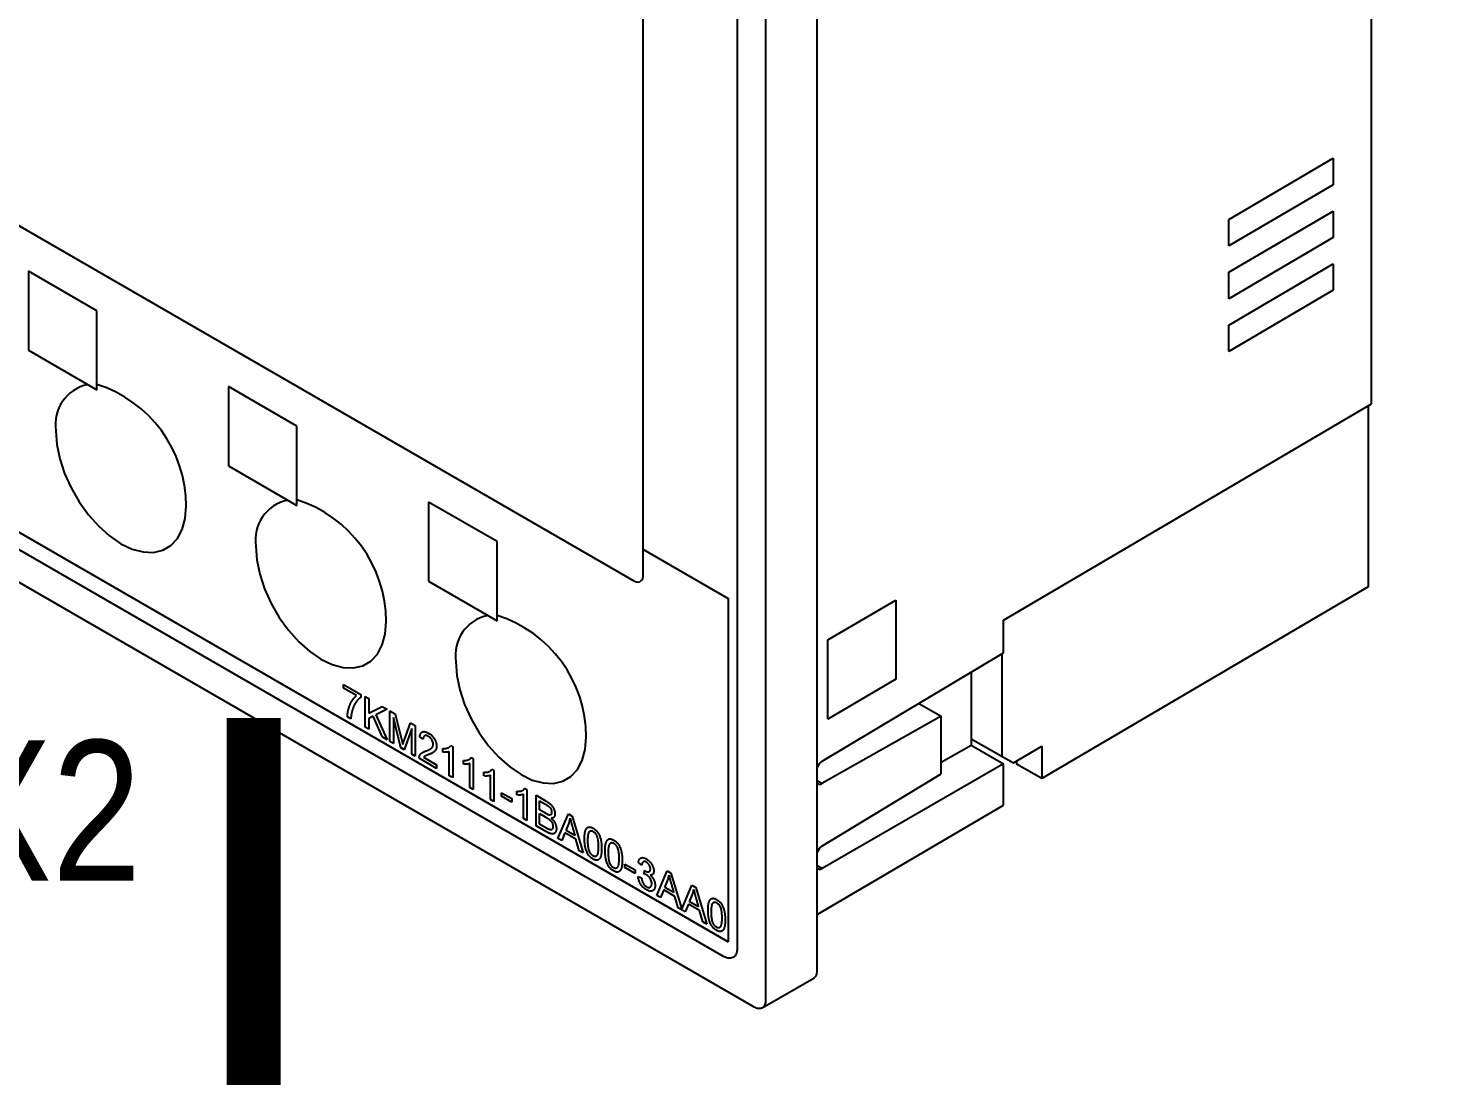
# Model space of a CAD drawing. Header units: inches. Extents: x 67578 to 72421, y -34894 to -31675.
# Drawn here: x 70395.6 to 70511.8, y -33953.1 to -33867.2 of the extents above; entities that cross this region are included whole.
import ezdxf

# ---------------------------------------------------------------- set-up
doc = ezdxf.new("R2010")
doc.units = ezdxf.units.IN
doc.header["$MEASUREMENT"] = 0
doc.linetypes.add('ACAD_ISO03W100', pattern=[30, 12, -18])
doc.layers.add('SI-General', color=7, linetype='Continuous', lineweight=5)
doc.layers.add('SI-TOPOLOGY-Ethernet', color=7, linetype='Continuous', lineweight=13, true_color=0x3cf000)
doc.styles.add('OPIS', font='ARIALN.TTF')

# ---------------------------------------------------------------- blocks, each defined once
blk = doc.blocks.new('PAC3200')
for p, q in [((41.32, -18.914), (41.32, 57.757)), ((38.131, 55.916), (38.131, -20.755)), ((75.621, 16.075), (75.621, 55.955)), ((36.373, 54.801), (36.373, -17.61)), ((30.546, 50.163), (30.546, 5.465)), ((-21.398, 34.799), (29.98, 5.139)), ((66.789, 27.487), (73.238, 31.275)), ((73.238, 31.275), (73.238, 29.642)), ((73.238, 29.642), (66.789, 25.853)), ((66.789, 24.22), (73.238, 28.009)), ((66.789, 25.853), (66.789, 27.487)), ((73.238, 28.009), (73.238, 26.376)), ((73.238, 26.376), (66.789, 22.587)), ((66.789, 20.954), (73.238, 24.742)), ((73.238, 24.742), (73.238, 23.109)), ((-3.233, 21.846), (-7.475, 24.295)), ((-7.475, 24.295), (-7.475, 19.396)), ((66.789, 22.587), (66.789, 24.22)), ((73.238, 23.109), (66.789, 19.321)), ((-3.233, 16.947), (-3.233, 21.846)), ((66.789, 19.321), (66.789, 20.954)), ((-7.475, 19.396), (-3.233, 16.947)), ((35.816, -17.205), (-27.121, 19.128)), ((-27.12, 19.129), (35.816, -17.204)), ((35.524, -18.1), (-27.183, 18.1)), ((37.369, -21.195), (-29.027, 17.134)), ((9.142, 14.702), (4.899, 17.152)), ((4.899, 17.152), (4.899, 12.252)), ((52.841, 2.692), (75.621, 16.075)), ((75.405, 15.948), (75.405, 4.763)), ((9.142, 9.803), (9.142, 14.702)), ((4.899, 12.252), (9.142, 9.803)), ((21.516, 7.559), (17.273, 10.008)), ((17.273, 10.008), (17.273, 5.109)), ((21.516, 2.66), (21.516, 7.559)), ((30.546, 7.094), (35.816, 4.051)), ((17.273, 5.109), (21.516, 2.66)), ((75.405, 4.763), (55.219, -7.095)), ((35.816, 4.051), (35.816, -17.205)), ((41.976, 1.478), (46.182, 3.949)), ((46.182, 3.949), (46.182, -0.95)), ((52.841, 0.679), (52.841, 2.692)), ((41.976, -3.421), (41.976, 1.478)), ((41.623, -6.025), (52.841, 0.679)), ((52.766, -5.719), (52.766, 0.635)), ((50.84, -0.516), (50.84, -5.033)), ((12.027, -1.281), (13.088, -1.893)), ((12.027, -1.501), (12.027, -1.281)), ((12.83, -1.965), (12.027, -1.501)), ((46.182, -0.95), (41.976, -3.421)), ((13.088, -1.893), (13.088, -2.069)), ((13.364, -2.028), (13.577, -2.151)), ((13.364, -3.915), (13.364, -2.028)), ((13.577, -2.151), (13.577, -3.054)), ((47.616, -2.443), (48.986, -3.234)), ((12.473, -3.401), (12.26, -3.278)), ((13.577, -3.054), (14.413, -2.634)), ((13.854, -3.237), (13.577, -3.376)), ((13.577, -3.376), (13.583, -3.373)), ((13.577, -3.376), (13.577, -4.038)), ((14.442, -4.537), (13.854, -3.237)), ((14.712, -2.806), (14.011, -3.158)), ((14.011, -3.158), (14.728, -4.703)), ((14.413, -2.634), (14.712, -2.806)), ((14.893, -2.91), (15.223, -3.101)), ((14.893, -4.798), (14.893, -2.91)), ((15.105, -3.316), (15.105, -4.92)), ((15.112, -3.32), (15.105, -3.316)), ((15.567, -5.187), (15.112, -3.32)), ((15.223, -3.101), (15.61, -4.66)), ((48.986, -3.234), (41.62, -7.411)), ((48.986, -6.804), (48.986, -3.234)), ((13.577, -4.038), (13.364, -3.915)), ((15.776, -4.733), (16.169, -3.647)), ((16.247, -4.001), (15.782, -5.311)), ((16.169, -3.647), (16.463, -3.817)), ((16.251, -4.004), (16.247, -4.001)), ((16.251, -5.582), (16.251, -4.004)), ((16.463, -3.817), (16.463, -5.705)), ((14.442, -4.537), (14.448, -4.534)), ((14.728, -4.703), (14.442, -4.537)), ((14.723, -4.693), (14.448, -4.534)), ((15.105, -4.92), (14.893, -4.798)), ((15.567, -5.187), (15.574, -5.184)), ((15.782, -5.311), (15.567, -5.187)), ((15.784, -5.305), (15.574, -5.184)), ((15.684, -4.982), (15.689, -4.985)), ((16.952, -4.663), (16.739, -4.514)), ((18.162, -5.459), (18.162, -5.239)), ((18.65, -5.055), (18.777, -5.128)), ((18.777, -5.128), (18.777, -7.04)), ((48.986, -6.084), (50.84, -5.033)), ((50.84, -4.634), (53.467, -6.124)), ((50.84, -5.033), (52.841, -6.188)), ((53.467, -6.124), (55.219, -5.095)), ((55.219, -5.095), (55.219, -7.095)), ((16.463, -5.705), (16.251, -5.582)), ((17.779, -6.464), (16.697, -5.839)), ((16.973, -5.778), (17.779, -6.244)), ((18.565, -6.918), (18.565, -5.422)), ((19.435, -6.195), (19.435, -5.974)), ((19.923, -5.79), (20.051, -5.864)), ((20.051, -5.864), (20.051, -7.775)), ((53.65, -6.016), (53.65, -6.205)), ((17.779, -6.244), (17.779, -6.464)), ((18.777, -7.04), (18.565, -6.918)), ((19.838, -7.653), (19.838, -6.158)), ((20.709, -6.93), (20.709, -6.709)), ((21.112, -8.388), (21.112, -6.893)), ((21.197, -6.525), (21.324, -6.599)), ((21.324, -6.599), (21.324, -8.511)), ((41.62, -11.281), (48.986, -6.804)), ((52.841, -6.188), (41.623, -12.664)), ((52.841, -8.739), (52.841, -6.188)), ((55.219, -7.095), (53.65, -6.205)), ((20.051, -7.775), (19.838, -7.653)), ((22.747, -8.106), (22.747, -7.886)), ((23.235, -7.702), (23.362, -7.775)), ((23.362, -7.775), (23.362, -9.687)), ((41.62, -7.411), (41.32, -7.238)), ((21.324, -8.511), (21.112, -8.388)), ((21.791, -7.971), (22.428, -8.339)), ((21.791, -8.192), (21.791, -7.971)), ((22.428, -8.56), (21.791, -8.192)), ((22.428, -8.339), (22.428, -8.56)), ((23.15, -9.565), (23.15, -8.069)), ((23.935, -8.131), (24.555, -8.488)), ((23.935, -10.018), (23.935, -8.131)), ((24.148, -9.037), (24.148, -8.474)), ((24.148, -8.474), (24.482, -8.667)), ((41.32, -15.507), (52.841, -8.739)), ((23.362, -9.687), (23.15, -9.565)), ((24.51, -9.247), (24.148, -9.037)), ((24.148, -9.92), (24.148, -9.258)), ((24.148, -9.258), (24.542, -9.486)), ((25.288, -10.799), (25.932, -9.283)), ((25.932, -9.283), (26.166, -9.418)), ((26.043, -9.544), (26.047, -9.547)), ((26.166, -9.418), (26.849, -11.7)), ((24.569, -10.384), (23.935, -10.018)), ((24.571, -10.165), (24.148, -9.92)), ((25.719, -10.459), (25.518, -10.932)), ((26.4, -10.852), (25.719, -10.459)), ((25.785, -10.302), (25.974, -9.858)), ((26.332, -10.617), (25.785, -10.302)), ((25.518, -10.932), (25.288, -10.799)), ((26.603, -11.558), (26.4, -10.852)), ((26.849, -11.7), (26.603, -11.558)), ((27.636, -11.902), (27.643, -11.898)), ((29.433, -12.383), (30.07, -12.75)), ((29.433, -12.603), (29.433, -12.383)), ((30.07, -12.971), (29.433, -12.603)), ((30.07, -12.75), (30.07, -12.971)), ((30.473, -12.444), (30.261, -12.279)), ((30.622, -12.996), (30.645, -12.788)), ((30.991, -13.066), (30.991, -13.071)), ((31.402, -14.328), (32.045, -12.812)), ((32.045, -12.812), (32.279, -12.948)), ((32.156, -13.074), (32.161, -13.076)), ((32.279, -12.948), (32.946, -15.174)), ((41.623, -12.664), (41.32, -12.489)), ((30.24, -13.15), (30.452, -13.241)), ((31.832, -13.988), (31.632, -14.461)), ((32.513, -14.382), (31.832, -13.988)), ((31.899, -13.831), (32.087, -13.388)), ((32.445, -14.146), (31.899, -13.831)), ((32.946, -15.174), (33.574, -13.695)), ((33.574, -13.695), (33.808, -13.83)), ((33.684, -13.956), (33.689, -13.959)), ((33.808, -13.83), (34.49, -16.111)), ((31.632, -14.461), (31.402, -14.328)), ((32.716, -15.087), (32.513, -14.382)), ((33.36, -14.871), (33.16, -15.343)), ((34.042, -15.264), (33.36, -14.871)), ((33.427, -14.713), (33.615, -14.27)), ((33.974, -15.029), (33.427, -14.713)), ((33.16, -15.343), (32.716, -15.087)), ((34.244, -15.969), (34.042, -15.264)), ((34.49, -16.111), (34.244, -15.969)), ((35.278, -16.314), (35.284, -16.31)), ((37.924, -21.277), (41.113, -19.436))]:
    blk.add_line(p, q)
at = {"flags": 128}
for points in [[(-5.778, 14.415), (-5.717, 13.572), (-5.535, 12.683), (-5.238, 11.776), (-4.835, 10.879), (-4.338, 10.019), (-3.763, 9.221), (-3.126, 8.511), (-2.448, 7.909), (-1.748, 7.434), (-1.048, 7.101), (-0.369, 6.919), (0.268, 6.894), (0.843, 7.027), (1.34, 7.314), (1.743, 7.746), (2.04, 8.31), (2.222, 8.989), (2.283, 9.762)], [(6.596, 7.272), (6.657, 6.428), (6.839, 5.539), (7.136, 4.633), (7.539, 3.736), (8.036, 2.875), (8.611, 2.077), (9.248, 1.367), (9.927, 0.765), (10.627, 0.291), (11.327, -0.043), (12.005, -0.225), (12.642, -0.249), (13.217, -0.116), (13.714, 0.171), (14.117, 0.603), (14.414, 1.167), (14.596, 1.845), (14.657, 2.618)], [(18.971, 0.128), (19.032, -0.716), (19.214, -1.604), (19.511, -2.511), (19.914, -3.408), (20.41, -4.269), (20.986, -5.066), (21.623, -5.777), (22.301, -6.378), (23.001, -6.853), (23.701, -7.186), (24.38, -7.368), (25.016, -7.393), (25.592, -7.26), (26.089, -6.973), (26.492, -6.541), (26.789, -5.977), (26.97, -5.298), (27.032, -4.526)]]:
    blk.add_lwpolyline(points, dxfattribs=at)
for centre, radius, start, end in [((-3.271, 14.799), 2.536, 102.1912, 188.70777), ((-5.607, 9.76), 7.89, 0.00874, 72.4852), ((9.103, 7.656), 2.536, 102.19122, 188.70776), ((6.767, 2.617), 7.89, 0.00874, 72.4852), ((21.478, 0.512), 2.536, 102.1912, 188.70776), ((19.138, -4.528), 7.894, 0.02119, 72.46318)]:
    blk.add_arc(centre, radius, start, end)
for centre, start_param, end_param in [((41.626, -6.431), 0.789756, 1.842949), ((41.626, -7), 2.860702, 3.905168), ((41.626, -11.685), 0.798482, 1.842949), ((41.626, -12.254), 2.860702, 3.913895)]:
    blk.add_ellipse(centre, major_axis=(0.247, 0.435), ratio=0.572321, start_param=start_param, end_param=end_param)
for points, knots in [([(30.546, 5.465), (30.54, 5.395), (30.527, 5.256), (30.452, 5.146), (30.394, 5.108), (30.38, 5.099)], [0, 0, 0, 0, 0.429372, 0.858732, 1, 1, 1, 1]), ([(29.98, 5.139), (30.044, 5.109), (30.171, 5.05), (30.303, 5.061), (30.365, 5.091), (30.38, 5.099)], [0, 0, 0, 0, 0.429373, 0.85873, 1, 1, 1, 1]), ([(12.26, -3.278), (12.261, -3.273), (12.262, -3.25), (12.263, -3.206), (12.267, -3.15), (12.272, -3.095), (12.278, -3.049), (12.285, -3.005), (12.292, -2.961), (12.303, -2.909), (12.314, -2.859), (12.326, -2.809), (12.34, -2.76), (12.354, -2.712), (12.37, -2.665), (12.386, -2.619), (12.404, -2.573), (12.422, -2.528), (12.44, -2.485), (12.46, -2.442), (12.48, -2.4), (12.502, -2.359), (12.524, -2.319), (12.547, -2.28), (12.572, -2.242), (12.597, -2.206), (12.623, -2.17), (12.65, -2.136), (12.678, -2.104), (12.708, -2.072), (12.733, -2.047), (12.758, -2.023), (12.789, -1.997), (12.815, -1.977), (12.83, -1.965)], [0, 0, 0, 0, 0.008162, 0.040815, 0.073472, 0.106128, 0.138784, 0.15511, 0.187764, 0.22042, 0.253073, 0.285727, 0.31838, 0.351035, 0.383689, 0.416342, 0.448994, 0.481648, 0.5143, 0.546954, 0.579608, 0.612262, 0.644915, 0.677569, 0.710223, 0.742877, 0.77553, 0.808185, 0.84084, 0.873494, 0.906148, 0.922474, 0.955131, 1, 1, 1, 1]), ([(13.088, -2.069), (13.086, -2.071), (13.071, -2.082), (13.046, -2.1), (13.013, -2.126), (12.982, -2.154), (12.951, -2.184), (12.922, -2.214), (12.893, -2.246), (12.87, -2.274), (12.847, -2.302), (12.825, -2.331), (12.8, -2.368), (12.775, -2.405), (12.751, -2.443), (12.728, -2.482), (12.706, -2.522), (12.684, -2.563), (12.663, -2.605), (12.644, -2.647), (12.625, -2.691), (12.607, -2.736), (12.59, -2.781), (12.574, -2.828), (12.56, -2.876), (12.546, -2.925), (12.533, -2.974), (12.522, -3.025), (12.511, -3.077), (12.502, -3.129), (12.494, -3.182), (12.487, -3.237), (12.479, -3.309), (12.475, -3.364), (12.473, -3.401)], [0, 0, 0, 0, 0.007889, 0.03944, 0.070995, 0.10255, 0.134103, 0.165656, 0.197211, 0.228763, 0.24454, 0.276094, 0.307647, 0.3392, 0.370752, 0.402305, 0.433858, 0.465411, 0.496964, 0.528517, 0.56007, 0.591622, 0.623177, 0.65473, 0.686283, 0.717836, 0.74939, 0.780944, 0.812498, 0.84405, 0.875605, 0.907159, 0.938713, 1, 1, 1, 1]), ([(16.739, -4.514), (16.74, -4.509), (16.742, -4.486), (16.747, -4.445), (16.758, -4.394), (16.773, -4.346), (16.793, -4.304), (16.818, -4.267), (16.849, -4.238), (16.885, -4.215), (16.924, -4.201), (16.967, -4.193), (17.012, -4.192), (17.059, -4.197), (17.109, -4.21), (17.16, -4.228), (17.214, -4.252), (17.251, -4.272), (17.269, -4.282)], [0, 0, 0, 0, 0.016181, 0.080935, 0.145731, 0.210534, 0.275346, 0.340198, 0.405041, 0.469898, 0.534726, 0.599551, 0.664363, 0.729169, 0.793983, 0.858766, 0.929169, 1, 1, 1, 1]), ([(17.269, -4.282), (17.274, -4.285), (17.295, -4.298), (17.35, -4.332), (17.418, -4.383), (17.475, -4.435), (17.515, -4.476), (17.553, -4.519), (17.596, -4.575), (17.636, -4.636), (17.671, -4.699), (17.698, -4.752), (17.721, -4.807), (17.741, -4.862), (17.757, -4.917), (17.768, -4.971), (17.778, -5.03), (17.779, -5.075), (17.779, -5.1)], [0, 0, 0, 0, 0.016614, 0.083087, 0.216412, 0.282952, 0.316192, 0.38275, 0.449305, 0.51591, 0.58246, 0.64899, 0.682239, 0.748776, 0.815403, 0.848642, 0.915211, 1, 1, 1, 1]), ([(15.61, -4.66), (15.611, -4.665), (15.618, -4.692), (15.63, -4.741), (15.646, -4.806), (15.664, -4.887), (15.677, -4.945), (15.684, -4.982)], [0, 0, 0, 0, 0.050289, 0.25145, 0.45261, 0.653778, 1, 1, 1, 1]), ([(15.689, -4.985), (15.69, -4.981), (15.696, -4.961), (15.708, -4.926), (15.722, -4.887), (15.735, -4.849), (15.746, -4.818), (15.76, -4.777), (15.77, -4.751), (15.776, -4.733)], [0, 0, 0, 0, 0.046119, 0.230624, 0.415116, 0.50737, 0.691862, 0.784115, 1, 1, 1, 1]), ([(17.264, -4.476), (17.26, -4.473), (17.239, -4.462), (17.183, -4.435), (17.117, -4.421), (17.062, -4.431), (17.017, -4.45), (16.985, -4.487), (16.966, -4.537), (16.959, -4.572), (16.953, -4.613), (16.952, -4.642), (16.952, -4.663)], [0, 0, 0, 0, 0.025278, 0.126562, 0.331288, 0.433535, 0.517482, 0.684921, 0.767601, 0.850205, 0.891455, 1, 1, 1, 1]), ([(17.156, -5.377), (17.159, -5.376), (17.176, -5.37), (17.205, -5.359), (17.244, -5.343), (17.282, -5.326), (17.319, -5.308), (17.356, -5.288), (17.391, -5.266), (17.426, -5.243), (17.46, -5.218), (17.491, -5.19), (17.513, -5.161), (17.533, -5.129), (17.546, -5.1), (17.556, -5.069), (17.565, -5.032), (17.566, -4.999), (17.567, -4.976)], [0, 0, 0, 0, 0.017926, 0.089627, 0.161331, 0.233037, 0.304744, 0.376448, 0.448154, 0.519862, 0.591578, 0.663323, 0.735137, 0.770996, 0.842858, 0.878724, 0.914603, 1, 1, 1, 1]), ([(17.779, -5.1), (17.779, -5.105), (17.779, -5.13), (17.776, -5.172), (17.767, -5.215), (17.756, -5.255), (17.741, -5.293), (17.719, -5.334), (17.698, -5.364), (17.675, -5.392), (17.65, -5.418), (17.618, -5.445), (17.59, -5.465), (17.561, -5.484), (17.537, -5.498), (17.507, -5.515), (17.476, -5.531), (17.445, -5.546), (17.413, -5.561), (17.381, -5.575), (17.342, -5.59), (17.303, -5.605), (17.261, -5.621), (17.231, -5.632), (17.214, -5.638)], [0, 0, 0, 0, 0.013147, 0.065796, 0.118457, 0.144756, 0.197385, 0.250019, 0.302636, 0.328929, 0.381541, 0.434137, 0.486733, 0.513023, 0.565606, 0.591897, 0.644478, 0.69706, 0.72335, 0.775929, 0.82851, 0.881091, 0.93367, 1, 1, 1, 1]), ([(17.567, -4.976), (17.567, -4.971), (17.567, -4.947), (17.562, -4.887), (17.539, -4.809), (17.498, -4.718), (17.453, -4.647), (17.4, -4.582), (17.341, -4.525), (17.294, -4.495), (17.264, -4.476)], [0, 0, 0, 0, 0.027526, 0.137978, 0.321017, 0.412302, 0.596479, 0.70103, 0.805605, 1, 1, 1, 1]), ([(18.162, -5.239), (18.165, -5.239), (18.185, -5.239), (18.219, -5.24), (18.264, -5.24), (18.309, -5.237), (18.352, -5.231), (18.388, -5.224), (18.422, -5.216), (18.449, -5.207), (18.482, -5.195), (18.507, -5.183), (18.537, -5.166), (18.56, -5.151), (18.587, -5.129), (18.608, -5.109), (18.63, -5.082), (18.642, -5.066), (18.65, -5.055)], [0, 0, 0, 0, 0.019755, 0.098769, 0.177795, 0.256824, 0.33585, 0.414882, 0.454391, 0.533427, 0.572938, 0.65198, 0.691493, 0.770547, 0.810059, 0.889134, 0.928651, 1, 1, 1, 1]), ([(16.697, -5.839), (16.697, -5.835), (16.698, -5.81), (16.7, -5.777), (16.708, -5.734), (16.718, -5.702), (16.73, -5.672), (16.743, -5.644), (16.763, -5.612), (16.786, -5.583), (16.81, -5.557), (16.837, -5.535), (16.87, -5.51), (16.906, -5.487), (16.942, -5.467), (16.973, -5.451), (16.998, -5.439), (17.023, -5.428), (17.049, -5.417), (17.082, -5.404), (17.115, -5.392), (17.142, -5.382), (17.156, -5.377)], [0, 0, 0, 0, 0.015809, 0.079123, 0.110758, 0.174083, 0.205709, 0.237335, 0.300646, 0.363904, 0.395529, 0.458795, 0.522039, 0.585287, 0.648524, 0.711759, 0.743374, 0.774991, 0.838224, 0.869839, 0.934917, 1, 1, 1, 1]), ([(17.214, -5.638), (17.211, -5.639), (17.194, -5.645), (17.165, -5.655), (17.126, -5.672), (17.089, -5.69), (17.052, -5.71), (17.024, -5.73), (16.996, -5.751), (16.982, -5.767), (16.973, -5.778)], [0, 0, 0, 0, 0.037097, 0.185508, 0.333927, 0.482342, 0.630783, 0.779252, 0.853462, 1, 1, 1, 1]), ([(18.565, -5.422), (18.562, -5.424), (18.546, -5.431), (18.517, -5.443), (18.462, -5.458), (18.405, -5.467), (18.345, -5.471), (18.3, -5.471), (18.261, -5.469), (18.23, -5.467), (18.2, -5.464), (18.177, -5.461), (18.162, -5.459)], [0, 0, 0, 0, 0.027155, 0.135798, 0.244462, 0.461995, 0.570628, 0.679281, 0.787918, 0.84223, 0.896544, 1, 1, 1, 1]), ([(19.435, -5.974), (19.439, -5.974), (19.458, -5.975), (19.493, -5.976), (19.538, -5.975), (19.582, -5.972), (19.626, -5.966), (19.661, -5.96), (19.696, -5.951), (19.723, -5.942), (19.755, -5.93), (19.781, -5.918), (19.811, -5.901), (19.834, -5.886), (19.861, -5.864), (19.882, -5.845), (19.904, -5.818), (19.916, -5.801), (19.923, -5.79)], [0, 0, 0, 0, 0.019755, 0.098769, 0.177795, 0.256824, 0.33585, 0.414882, 0.454391, 0.533427, 0.572938, 0.65198, 0.691493, 0.770547, 0.810059, 0.889134, 0.928651, 1, 1, 1, 1]), ([(19.838, -6.158), (19.835, -6.159), (19.819, -6.166), (19.79, -6.178), (19.736, -6.193), (19.678, -6.202), (19.619, -6.206), (19.573, -6.206), (19.535, -6.205), (19.504, -6.202), (19.473, -6.199), (19.45, -6.196), (19.435, -6.195)], [0, 0, 0, 0, 0.027155, 0.135798, 0.244462, 0.461995, 0.570628, 0.679281, 0.787918, 0.84223, 0.896544, 1, 1, 1, 1]), ([(20.709, -6.709), (20.713, -6.709), (20.732, -6.71), (20.766, -6.711), (20.812, -6.71), (20.856, -6.707), (20.9, -6.702), (20.935, -6.695), (20.969, -6.686), (20.996, -6.678), (21.029, -6.665), (21.054, -6.654), (21.084, -6.637), (21.107, -6.621), (21.135, -6.599), (21.155, -6.58), (21.177, -6.553), (21.189, -6.536), (21.197, -6.525)], [0, 0, 0, 0, 0.019755, 0.098769, 0.177795, 0.256824, 0.33585, 0.414882, 0.454391, 0.533427, 0.572938, 0.65198, 0.691493, 0.770547, 0.810059, 0.889134, 0.928651, 1, 1, 1, 1]), ([(21.112, -6.893), (21.109, -6.894), (21.093, -6.901), (21.064, -6.913), (21.009, -6.929), (20.952, -6.937), (20.893, -6.941), (20.847, -6.942), (20.809, -6.94), (20.777, -6.938), (20.747, -6.935), (20.724, -6.932), (20.709, -6.93)], [0, 0, 0, 0, 0.027155, 0.135798, 0.244462, 0.461995, 0.570628, 0.679281, 0.787918, 0.84223, 0.896544, 1, 1, 1, 1]), ([(22.747, -7.886), (22.75, -7.886), (22.77, -7.886), (22.804, -7.887), (22.849, -7.887), (22.894, -7.883), (22.937, -7.878), (22.973, -7.871), (23.007, -7.863), (23.034, -7.854), (23.067, -7.842), (23.092, -7.83), (23.122, -7.813), (23.145, -7.797), (23.172, -7.776), (23.193, -7.756), (23.215, -7.729), (23.227, -7.712), (23.235, -7.702)], [0, 0, 0, 0, 0.019755, 0.098769, 0.177795, 0.256824, 0.33585, 0.414882, 0.454391, 0.533427, 0.572938, 0.65198, 0.691493, 0.770547, 0.810059, 0.889134, 0.928651, 1, 1, 1, 1]), ([(23.15, -8.069), (23.147, -8.071), (23.131, -8.078), (23.102, -8.09), (23.047, -8.105), (22.99, -8.114), (22.93, -8.118), (22.885, -8.118), (22.846, -8.116), (22.815, -8.114), (22.785, -8.111), (22.762, -8.108), (22.747, -8.106)], [0, 0, 0, 0, 0.027155, 0.135798, 0.244462, 0.461995, 0.570628, 0.679281, 0.787918, 0.84223, 0.896544, 1, 1, 1, 1]), ([(24.482, -8.667), (24.486, -8.669), (24.507, -8.682), (24.562, -8.714), (24.622, -8.753), (24.681, -8.793), (24.715, -8.82), (24.752, -8.854), (24.783, -8.89), (24.824, -8.944), (24.856, -9.002), (24.874, -9.058), (24.887, -9.117), (24.889, -9.16), (24.89, -9.191)], [0, 0, 0, 0, 0.023028, 0.115149, 0.299504, 0.345565, 0.437862, 0.483967, 0.555547, 0.627064, 0.746806, 0.80324, 0.859573, 1, 1, 1, 1]), ([(24.555, -8.488), (24.559, -8.491), (24.581, -8.504), (24.61, -8.521), (24.644, -8.543), (24.678, -8.566), (24.72, -8.596), (24.77, -8.636), (24.819, -8.68), (24.868, -8.728), (24.913, -8.781), (24.955, -8.839), (24.991, -8.902), (25.024, -8.966), (25.048, -9.021), (25.067, -9.076), (25.081, -9.12), (25.093, -9.173), (25.101, -9.224), (25.102, -9.262), (25.103, -9.282)], [0, 0, 0, 0, 0.01646, 0.082303, 0.115224, 0.148147, 0.214008, 0.27989, 0.345779, 0.411699, 0.477663, 0.543691, 0.609716, 0.67562, 0.741587, 0.774521, 0.84048, 0.873421, 0.936181, 1, 1, 1, 1]), ([(24.89, -9.191), (24.89, -9.196), (24.89, -9.22), (24.887, -9.257), (24.874, -9.304), (24.852, -9.336), (24.818, -9.351), (24.788, -9.357), (24.755, -9.357), (24.72, -9.35), (24.684, -9.336), (24.637, -9.315), (24.579, -9.286), (24.533, -9.26), (24.51, -9.247)], [0, 0, 0, 0, 0.024674, 0.123646, 0.193077, 0.308306, 0.37927, 0.450059, 0.520886, 0.591709, 0.662449, 0.733104, 0.866357, 1, 1, 1, 1]), ([(24.542, -9.486), (24.546, -9.488), (24.568, -9.501), (24.606, -9.524), (24.657, -9.557), (24.707, -9.593), (24.757, -9.633), (24.806, -9.677), (24.843, -9.718), (24.871, -9.753), (24.894, -9.788), (24.928, -9.847), (24.955, -9.918), (24.968, -9.977), (24.974, -10.021), (24.975, -10.048), (24.975, -10.067)], [0, 0, 0, 0, 0.021499, 0.107491, 0.193504, 0.279538, 0.365588, 0.451697, 0.533246, 0.57393, 0.614632, 0.68352, 0.817686, 0.885044, 0.918628, 1, 1, 1, 1]), ([(24.968, -9.531), (24.964, -9.533), (24.937, -9.547), (24.904, -9.548), (24.875, -9.549)], [0, 0, 0, 0, 0.126785, 1, 1, 1, 1]), ([(24.875, -9.549), (24.879, -9.553), (24.9, -9.572), (24.936, -9.607), (24.974, -9.651), (25.003, -9.687), (25.032, -9.725), (25.058, -9.765), (25.082, -9.807), (25.099, -9.839), (25.12, -9.882), (25.138, -9.926), (25.153, -9.97), (25.165, -10.013), (25.175, -10.057), (25.182, -10.099), (25.186, -10.14), (25.187, -10.169), (25.188, -10.188)], [0, 0, 0, 0, 0.023307, 0.116611, 0.209972, 0.256601, 0.303248, 0.396671, 0.44332, 0.489966, 0.536613, 0.629997, 0.676647, 0.723283, 0.816713, 0.863356, 0.909989, 1, 1, 1, 1]), ([(25.103, -9.282), (25.103, -9.287), (25.102, -9.311), (25.099, -9.353), (25.086, -9.403), (25.067, -9.447), (25.041, -9.483), (25.015, -9.509), (24.995, -9.518), (24.988, -9.521)], [0, 0, 0, 0, 0.042803, 0.214202, 0.385877, 0.557493, 0.729092, 0.900728, 1, 1, 1, 1]), ([(25.974, -9.858), (25.975, -9.854), (25.981, -9.834), (25.989, -9.806), (26, -9.765), (26.01, -9.723), (26.019, -9.681), (26.027, -9.638), (26.035, -9.596), (26.04, -9.561), (26.043, -9.544)], [0, 0, 0, 0, 0.040484, 0.202423, 0.283399, 0.445355, 0.607293, 0.688263, 0.844105, 1, 1, 1, 1]), ([(26.047, -9.547), (26.048, -9.552), (26.054, -9.579), (26.063, -9.627), (26.076, -9.692), (26.09, -9.756), (26.103, -9.81), (26.118, -9.865), (26.133, -9.919), (26.151, -9.985), (26.167, -10.039), (26.182, -10.094), (26.198, -10.149), (26.216, -10.214), (26.235, -10.279), (26.254, -10.345), (26.273, -10.41), (26.288, -10.465), (26.301, -10.509), (26.314, -10.556), (26.325, -10.592), (26.332, -10.617)], [0, 0, 0, 0, 0.015238, 0.07619, 0.137144, 0.198099, 0.259065, 0.289543, 0.350493, 0.411444, 0.472398, 0.502874, 0.563824, 0.624776, 0.685728, 0.746678, 0.807631, 0.868582, 0.899055, 0.929532, 1, 1, 1, 1]), ([(25.188, -10.188), (25.188, -10.193), (25.187, -10.217), (25.185, -10.251), (25.18, -10.287), (25.173, -10.321), (25.164, -10.353), (25.152, -10.383), (25.142, -10.404), (25.126, -10.43), (25.108, -10.453), (25.088, -10.473), (25.067, -10.491), (25.042, -10.504), (25.016, -10.515), (24.988, -10.521), (24.959, -10.524), (24.928, -10.524), (24.897, -10.521), (24.865, -10.514), (24.824, -10.503), (24.782, -10.489), (24.732, -10.468), (24.679, -10.444), (24.625, -10.415), (24.588, -10.394), (24.569, -10.384)], [0, 0, 0, 0, 0.014326, 0.071652, 0.100317, 0.12898, 0.186358, 0.215019, 0.243682, 0.272341, 0.329734, 0.358393, 0.387059, 0.444479, 0.473141, 0.501815, 0.559192, 0.587855, 0.616519, 0.67387, 0.70253, 0.759863, 0.817187, 0.874504, 0.937212, 1, 1, 1, 1]), ([(24.975, -10.067), (24.975, -10.072), (24.975, -10.096), (24.972, -10.129), (24.964, -10.168), (24.952, -10.199), (24.932, -10.228), (24.9, -10.257), (24.858, -10.27), (24.812, -10.266), (24.777, -10.258), (24.741, -10.247), (24.695, -10.229), (24.638, -10.202), (24.594, -10.177), (24.571, -10.165)], [0, 0, 0, 0, 0.022473, 0.112642, 0.157626, 0.228254, 0.298879, 0.369476, 0.505318, 0.570101, 0.634859, 0.699579, 0.764279, 0.881851, 1, 1, 1, 1]), ([(26.928, -10.815), (26.928, -10.811), (26.928, -10.786), (26.929, -10.742), (26.931, -10.685), (26.934, -10.628), (26.939, -10.572), (26.945, -10.517), (26.951, -10.472), (26.959, -10.429), (26.967, -10.395), (26.977, -10.354), (26.987, -10.322), (27.001, -10.283), (27.014, -10.254), (27.032, -10.221), (27.052, -10.189), (27.081, -10.157), (27.113, -10.13), (27.15, -10.11), (27.194, -10.095), (27.248, -10.091), (27.314, -10.101), (27.384, -10.124), (27.433, -10.151), (27.458, -10.164)], [0, 0, 0, 0, 0.011464, 0.05732, 0.103177, 0.149037, 0.194894, 0.240753, 0.286617, 0.309545, 0.355409, 0.378339, 0.424208, 0.447139, 0.493021, 0.515951, 0.561843, 0.607746, 0.65366, 0.699582, 0.745512, 0.806401, 0.86726, 0.932942, 1, 1, 1, 1]), ([(27.141, -10.938), (27.141, -10.933), (27.141, -10.909), (27.141, -10.865), (27.142, -10.817), (27.145, -10.769), (27.147, -10.731), (27.15, -10.694), (27.154, -10.657), (27.159, -10.612), (27.168, -10.558), (27.179, -10.508), (27.193, -10.459), (27.212, -10.415), (27.232, -10.383), (27.255, -10.357), (27.276, -10.34), (27.304, -10.327), (27.333, -10.322), (27.368, -10.324), (27.409, -10.334), (27.439, -10.35), (27.457, -10.359)], [0, 0, 0, 0, 0.015651, 0.078251, 0.140853, 0.172152, 0.234758, 0.266056, 0.297356, 0.359966, 0.422576, 0.485205, 0.547844, 0.61051, 0.673217, 0.704538, 0.763632, 0.793124, 0.843371, 0.889489, 0.935591, 1, 1, 1, 1]), ([(27.457, -10.359), (27.461, -10.362), (27.482, -10.375), (27.531, -10.409), (27.586, -10.467), (27.629, -10.53), (27.657, -10.58), (27.687, -10.645), (27.74, -10.799), (27.762, -10.956), (27.772, -11.099), (27.775, -11.157), (27.777, -11.226), (27.777, -11.272), (27.777, -11.306)], [0, 0, 0, 0, 0.015586, 0.078198, 0.179578, 0.22868, 0.277689, 0.326726, 0.41653, 0.712728, 0.784404, 0.856081, 0.891915, 1, 1, 1, 1]), ([(27.458, -10.164), (27.463, -10.167), (27.484, -10.18), (27.522, -10.204), (27.572, -10.242), (27.622, -10.285), (27.67, -10.333), (27.715, -10.387), (27.757, -10.445), (27.795, -10.506), (27.837, -10.585), (27.87, -10.664), (27.896, -10.74), (27.911, -10.787), (27.924, -10.834), (27.935, -10.881), (27.945, -10.927), (27.954, -10.973), (27.961, -11.019), (27.969, -11.073), (27.975, -11.127), (27.98, -11.18), (27.984, -11.233), (27.987, -11.285), (27.989, -11.35), (27.989, -11.398), (27.99, -11.428)], [0, 0, 0, 0, 0.011425, 0.057138, 0.102902, 0.148667, 0.194436, 0.24023, 0.286019, 0.331805, 0.377576, 0.456631, 0.496023, 0.535412, 0.5551, 0.594488, 0.63387, 0.653556, 0.692935, 0.732311, 0.771689, 0.811065, 0.850439, 0.889813, 0.929187, 1, 1, 1, 1]), ([(27.458, -12.076), (27.454, -12.074), (27.433, -12.061), (27.395, -12.037), (27.344, -11.999), (27.295, -11.956), (27.247, -11.907), (27.201, -11.854), (27.16, -11.796), (27.122, -11.734), (27.079, -11.654), (27.046, -11.573), (27.022, -11.505), (27.007, -11.457), (26.994, -11.408), (26.982, -11.36), (26.972, -11.313), (26.963, -11.265), (26.954, -11.209), (26.947, -11.153), (26.942, -11.107), (26.938, -11.062), (26.934, -11.016), (26.931, -10.963), (26.929, -10.895), (26.929, -10.847), (26.928, -10.815)], [0, 0, 0, 0, 0.011455, 0.057283, 0.103161, 0.149042, 0.194931, 0.240825, 0.286746, 0.332644, 0.378529, 0.460075, 0.500719, 0.52103, 0.561663, 0.602294, 0.622604, 0.663229, 0.703852, 0.744476, 0.785098, 0.805405, 0.846027, 0.886645, 0.927264, 1, 1, 1, 1]), ([(27.459, -11.881), (27.455, -11.878), (27.433, -11.865), (27.399, -11.84), (27.347, -11.791), (27.303, -11.735), (27.264, -11.668), (27.235, -11.605), (27.21, -11.534), (27.194, -11.475), (27.18, -11.417), (27.171, -11.371), (27.163, -11.315), (27.155, -11.259), (27.15, -11.204), (27.146, -11.149), (27.144, -11.095), (27.141, -11.021), (27.141, -10.969), (27.141, -10.938)], [0, 0, 0, 0, 0.015653, 0.078567, 0.128306, 0.216469, 0.263694, 0.331032, 0.398268, 0.465397, 0.498928, 0.566036, 0.599563, 0.666635, 0.733705, 0.767232, 0.834293, 0.90135, 1, 1, 1, 1]), ([(27.777, -11.306), (27.777, -11.311), (27.777, -11.335), (27.777, -11.379), (27.775, -11.427), (27.773, -11.475), (27.771, -11.513), (27.767, -11.559), (27.763, -11.596), (27.757, -11.641), (27.75, -11.685), (27.739, -11.736), (27.724, -11.784), (27.705, -11.828), (27.685, -11.859), (27.661, -11.886), (27.638, -11.903), (27.609, -11.915), (27.58, -11.919), (27.543, -11.916), (27.502, -11.904), (27.473, -11.888), (27.459, -11.881)], [0, 0, 0, 0, 0.015649, 0.078257, 0.140865, 0.172169, 0.234778, 0.266082, 0.328699, 0.360003, 0.422622, 0.485258, 0.547897, 0.610591, 0.673306, 0.704634, 0.767426, 0.798777, 0.847064, 0.894809, 0.946682, 1, 1, 1, 1]), ([(28.202, -11.551), (28.202, -11.546), (28.202, -11.521), (28.202, -11.478), (28.204, -11.42), (28.208, -11.363), (28.212, -11.307), (28.218, -11.252), (28.225, -11.208), (28.233, -11.164), (28.24, -11.13), (28.251, -11.089), (28.261, -11.057), (28.275, -11.019), (28.287, -10.99), (28.305, -10.956), (28.326, -10.924), (28.354, -10.892), (28.387, -10.865), (28.423, -10.845), (28.468, -10.83), (28.522, -10.826), (28.587, -10.836), (28.658, -10.86), (28.707, -10.886), (28.732, -10.9)], [0, 0, 0, 0, 0.011464, 0.05732, 0.103177, 0.149037, 0.194894, 0.240753, 0.286617, 0.309545, 0.35541, 0.378339, 0.424209, 0.447139, 0.493021, 0.515951, 0.561843, 0.607747, 0.653661, 0.699583, 0.745513, 0.806402, 0.867261, 0.932943, 1, 1, 1, 1]), ([(28.414, -11.673), (28.414, -11.668), (28.414, -11.644), (28.415, -11.6), (28.416, -11.552), (28.418, -11.504), (28.421, -11.466), (28.424, -11.429), (28.427, -11.392), (28.433, -11.347), (28.441, -11.294), (28.452, -11.243), (28.467, -11.195), (28.486, -11.151), (28.505, -11.118), (28.528, -11.092), (28.55, -11.075), (28.578, -11.063), (28.606, -11.057), (28.641, -11.059), (28.683, -11.07), (28.713, -11.085), (28.73, -11.095)], [0, 0, 0, 0, 0.015651, 0.078251, 0.140853, 0.172152, 0.234758, 0.266056, 0.297356, 0.359966, 0.422576, 0.485204, 0.547843, 0.61051, 0.673216, 0.704537, 0.763632, 0.793124, 0.843371, 0.88949, 0.935591, 1, 1, 1, 1]), ([(28.73, -11.095), (28.734, -11.097), (28.756, -11.11), (28.805, -11.145), (28.86, -11.202), (28.903, -11.265), (28.931, -11.315), (28.961, -11.38), (28.983, -11.445), (29, -11.508), (29.011, -11.555), (29.02, -11.601), (29.027, -11.646), (29.035, -11.706), (29.041, -11.765), (29.045, -11.824), (29.048, -11.882), (29.05, -11.955), (29.051, -12.012), (29.051, -12.041)], [0, 0, 0, 0, 0.01557, 0.078118, 0.179396, 0.22845, 0.277409, 0.326397, 0.41611, 0.460826, 0.505547, 0.550255, 0.594963, 0.639667, 0.729096, 0.773797, 0.818497, 0.909216, 1, 1, 1, 1]), ([(28.732, -10.9), (28.736, -10.902), (28.757, -10.915), (28.796, -10.939), (28.846, -10.977), (28.896, -11.02), (28.943, -11.068), (28.989, -11.122), (29.031, -11.18), (29.069, -11.241), (29.111, -11.321), (29.144, -11.399), (29.17, -11.475), (29.185, -11.522), (29.198, -11.569), (29.209, -11.616), (29.219, -11.662), (29.227, -11.708), (29.235, -11.754), (29.242, -11.808), (29.249, -11.862), (29.254, -11.915), (29.257, -11.968), (29.26, -12.02), (29.263, -12.085), (29.263, -12.133), (29.263, -12.163)], [0, 0, 0, 0, 0.011425, 0.05714, 0.102903, 0.148667, 0.194436, 0.240231, 0.28602, 0.331806, 0.377577, 0.456631, 0.496023, 0.535412, 0.555101, 0.594488, 0.633871, 0.653556, 0.692935, 0.732311, 0.771689, 0.811065, 0.850439, 0.889813, 0.929187, 1, 1, 1, 1]), ([(27.99, -11.428), (27.99, -11.433), (27.989, -11.457), (27.989, -11.501), (27.987, -11.559), (27.984, -11.616), (27.979, -11.672), (27.973, -11.727), (27.967, -11.771), (27.959, -11.815), (27.951, -11.849), (27.941, -11.89), (27.931, -11.922), (27.917, -11.96), (27.904, -11.989), (27.886, -12.023), (27.865, -12.054), (27.837, -12.086), (27.804, -12.113), (27.767, -12.133), (27.721, -12.147), (27.664, -12.15), (27.598, -12.139), (27.528, -12.114), (27.482, -12.089), (27.458, -12.076)], [0, 0, 0, 0, 0.011464, 0.057328, 0.103194, 0.149062, 0.194929, 0.240798, 0.286668, 0.3096, 0.355476, 0.378411, 0.424289, 0.447222, 0.493112, 0.516047, 0.561952, 0.607866, 0.653784, 0.699717, 0.745667, 0.810665, 0.874247, 0.936582, 1, 1, 1, 1]), ([(28.732, -12.811), (28.728, -12.809), (28.706, -12.796), (28.668, -12.772), (28.618, -12.734), (28.568, -12.691), (28.52, -12.642), (28.475, -12.589), (28.433, -12.531), (28.395, -12.469), (28.353, -12.389), (28.319, -12.309), (28.296, -12.24), (28.281, -12.192), (28.267, -12.143), (28.256, -12.095), (28.246, -12.048), (28.237, -12), (28.228, -11.944), (28.221, -11.888), (28.216, -11.842), (28.211, -11.797), (28.208, -11.752), (28.205, -11.698), (28.203, -11.631), (28.202, -11.582), (28.202, -11.551)], [0, 0, 0, 0, 0.011453, 0.057282, 0.103161, 0.149042, 0.194931, 0.240824, 0.286746, 0.332643, 0.378529, 0.460074, 0.500719, 0.52103, 0.561663, 0.602293, 0.622604, 0.663229, 0.703851, 0.744476, 0.785098, 0.805405, 0.846026, 0.886645, 0.927264, 1, 1, 1, 1]), ([(28.733, -12.616), (28.728, -12.613), (28.707, -12.601), (28.672, -12.575), (28.62, -12.526), (28.577, -12.47), (28.537, -12.403), (28.508, -12.34), (28.483, -12.269), (28.467, -12.211), (28.454, -12.153), (28.445, -12.107), (28.436, -12.05), (28.429, -11.994), (28.424, -11.939), (28.42, -11.885), (28.417, -11.831), (28.415, -11.756), (28.414, -11.704), (28.414, -11.673)], [0, 0, 0, 0, 0.015655, 0.078569, 0.128308, 0.21647, 0.263694, 0.331032, 0.398268, 0.465397, 0.498928, 0.566036, 0.599563, 0.666635, 0.733705, 0.767232, 0.834293, 0.90135, 1, 1, 1, 1]), ([(29.263, -12.163), (29.263, -12.168), (29.263, -12.193), (29.263, -12.237), (29.261, -12.294), (29.258, -12.351), (29.253, -12.407), (29.247, -12.462), (29.24, -12.506), (29.232, -12.55), (29.225, -12.584), (29.214, -12.625), (29.204, -12.657), (29.19, -12.695), (29.178, -12.724), (29.159, -12.758), (29.139, -12.789), (29.11, -12.822), (29.078, -12.848), (29.041, -12.868), (28.995, -12.882), (28.938, -12.886), (28.871, -12.874), (28.802, -12.849), (28.755, -12.824), (28.732, -12.811)], [0, 0, 0, 0, 0.011464, 0.057328, 0.103194, 0.149062, 0.194929, 0.240798, 0.286668, 0.3096, 0.355476, 0.378411, 0.424289, 0.447222, 0.493112, 0.516047, 0.561951, 0.607865, 0.653784, 0.699716, 0.745667, 0.810664, 0.874246, 0.936582, 1, 1, 1, 1]), ([(29.051, -12.041), (29.051, -12.046), (29.051, -12.07), (29.05, -12.114), (29.049, -12.162), (29.047, -12.21), (29.045, -12.248), (29.041, -12.294), (29.037, -12.331), (29.031, -12.376), (29.024, -12.42), (29.012, -12.471), (28.998, -12.519), (28.979, -12.563), (28.959, -12.595), (28.934, -12.621), (28.912, -12.638), (28.883, -12.65), (28.853, -12.654), (28.816, -12.651), (28.776, -12.639), (28.747, -12.624), (28.733, -12.616)], [0, 0, 0, 0, 0.015649, 0.078257, 0.140865, 0.172169, 0.234779, 0.266083, 0.328699, 0.360004, 0.422623, 0.485258, 0.547897, 0.610592, 0.673307, 0.704635, 0.767425, 0.798777, 0.847064, 0.894809, 0.946682, 1, 1, 1, 1]), ([(30.261, -12.279), (30.262, -12.274), (30.266, -12.252), (30.274, -12.214), (30.289, -12.166), (30.307, -12.122), (30.33, -12.083), (30.358, -12.049), (30.39, -12.022), (30.422, -12.007), (30.455, -11.996), (30.491, -11.99), (30.528, -11.988), (30.568, -11.993), (30.6, -11.999), (30.643, -12.012), (30.689, -12.031), (30.726, -12.051), (30.745, -12.062)], [0, 0, 0, 0, 0.017891, 0.089483, 0.161091, 0.232726, 0.30436, 0.376061, 0.447715, 0.519451, 0.555245, 0.626921, 0.698575, 0.734375, 0.806005, 0.841804, 0.92049, 1, 1, 1, 1]), ([(30.751, -12.261), (30.747, -12.259), (30.726, -12.247), (30.678, -12.226), (30.63, -12.22), (30.592, -12.228), (30.556, -12.244), (30.524, -12.279), (30.499, -12.327), (30.488, -12.365), (30.479, -12.403), (30.475, -12.428), (30.473, -12.444)], [0, 0, 0, 0, 0.028322, 0.141995, 0.317911, 0.362577, 0.452128, 0.632615, 0.738817, 0.844995, 0.897989, 1, 1, 1, 1]), ([(30.745, -12.062), (30.749, -12.064), (30.771, -12.077), (30.809, -12.101), (30.859, -12.139), (30.909, -12.182), (30.957, -12.23), (31.002, -12.283), (31.038, -12.331), (31.071, -12.38), (31.103, -12.432), (31.131, -12.485), (31.156, -12.539), (31.177, -12.594), (31.194, -12.649), (31.206, -12.703), (31.215, -12.758), (31.216, -12.799), (31.216, -12.82)], [0, 0, 0, 0, 0.018077, 0.090414, 0.162808, 0.235197, 0.307626, 0.380032, 0.452462, 0.488626, 0.561052, 0.633444, 0.669619, 0.742092, 0.814549, 0.850728, 0.924707, 1, 1, 1, 1]), ([(31.004, -12.692), (31.004, -12.687), (31.003, -12.662), (30.999, -12.607), (30.979, -12.536), (30.949, -12.472), (30.911, -12.411), (30.865, -12.352), (30.806, -12.297), (30.771, -12.274), (30.751, -12.261)], [0, 0, 0, 0, 0.032195, 0.161312, 0.345703, 0.44254, 0.539194, 0.733851, 0.84738, 1, 1, 1, 1]), ([(30.765, -13.054), (30.761, -13.051), (30.74, -13.04), (30.71, -13.026), (30.666, -13.009), (30.64, -13.001), (30.622, -12.996)], [0, 0, 0, 0, 0.087689, 0.439029, 0.61444, 1, 1, 1, 1]), ([(30.645, -12.788), (30.649, -12.791), (30.67, -12.803), (30.708, -12.823), (30.759, -12.849), (30.8, -12.863), (30.839, -12.868), (30.865, -12.873), (30.878, -12.868), (30.92, -12.854)], [0, 0, 0, 0, 0.052571, 0.262944, 0.473275, 0.681126, 0.784747, 0.992111, 1, 1, 1, 1]), ([(31.089, -13.596), (31.089, -13.591), (31.088, -13.576), (31.087, -13.541), (31.076, -13.471), (31.05, -13.387), (31.01, -13.308), (30.965, -13.234), (30.918, -13.175), (30.874, -13.134), (30.845, -13.108), (30.808, -13.08), (30.78, -13.063), (30.765, -13.054)], [0, 0, 0, 0, 0.02546, 0.076403, 0.178549, 0.36271, 0.45734, 0.551816, 0.730852, 0.778837, 0.826813, 0.912837, 1, 1, 1, 1]), ([(30.92, -12.854), (30.93, -12.852), (30.945, -12.848), (30.963, -12.831), (30.979, -12.812), (30.992, -12.783), (31.002, -12.744), (31.003, -12.712), (31.004, -12.692)], [0, 0, 0, 0, 0.161335, 0.263882, 0.429003, 0.59175, 0.754311, 1, 1, 1, 1]), ([(31.216, -12.82), (31.216, -12.824), (31.215, -12.849), (31.213, -12.891), (31.201, -12.942), (31.182, -12.985), (31.156, -13.019), (31.123, -13.043), (31.071, -13.066), (31.024, -13.066), (30.991, -13.066)], [0, 0, 0, 0, 0.030169, 0.15094, 0.27199, 0.393069, 0.509508, 0.625908, 0.742223, 1, 1, 1, 1]), ([(30.991, -13.071), (30.995, -13.075), (31.016, -13.092), (31.045, -13.117), (31.085, -13.158), (31.115, -13.193), (31.143, -13.231), (31.17, -13.271), (31.194, -13.313), (31.215, -13.356), (31.234, -13.399), (31.251, -13.443), (31.265, -13.487), (31.278, -13.531), (31.288, -13.574), (31.294, -13.617), (31.3, -13.659), (31.3, -13.69), (31.301, -13.711)], [0, 0, 0, 0, 0.023132, 0.115769, 0.16206, 0.254764, 0.301076, 0.347372, 0.440176, 0.486471, 0.532759, 0.625386, 0.671667, 0.717952, 0.810626, 0.856909, 0.903188, 1, 1, 1, 1]), ([(32.087, -13.388), (32.088, -13.384), (32.094, -13.364), (32.103, -13.335), (32.113, -13.294), (32.123, -13.252), (32.132, -13.21), (32.141, -13.167), (32.148, -13.125), (32.153, -13.091), (32.156, -13.074)], [0, 0, 0, 0, 0.040484, 0.202424, 0.283399, 0.445356, 0.607293, 0.688263, 0.844105, 1, 1, 1, 1]), ([(32.161, -13.076), (32.162, -13.082), (32.167, -13.108), (32.176, -13.156), (32.189, -13.221), (32.203, -13.285), (32.216, -13.34), (32.232, -13.394), (32.246, -13.449), (32.265, -13.514), (32.28, -13.569), (32.296, -13.623), (32.311, -13.678), (32.33, -13.743), (32.348, -13.809), (32.367, -13.874), (32.386, -13.94), (32.402, -13.994), (32.414, -14.038), (32.428, -14.085), (32.438, -14.121), (32.445, -14.146)], [0, 0, 0, 0, 0.015238, 0.076189, 0.137144, 0.198098, 0.259064, 0.289543, 0.350493, 0.411444, 0.472398, 0.502874, 0.563824, 0.624777, 0.685728, 0.746678, 0.807632, 0.868582, 0.899055, 0.929532, 1, 1, 1, 1]), ([(30.755, -13.98), (30.751, -13.977), (30.73, -13.964), (30.692, -13.94), (30.641, -13.903), (30.591, -13.862), (30.543, -13.814), (30.497, -13.763), (30.453, -13.707), (30.412, -13.648), (30.375, -13.586), (30.348, -13.533), (30.323, -13.479), (30.3, -13.424), (30.279, -13.358), (30.262, -13.293), (30.248, -13.223), (30.242, -13.176), (30.24, -13.15)], [0, 0, 0, 0, 0.016653, 0.083298, 0.149974, 0.216673, 0.283368, 0.350091, 0.416806, 0.483511, 0.550234, 0.616932, 0.650256, 0.716963, 0.783674, 0.850365, 0.917047, 1, 1, 1, 1]), ([(30.452, -13.241), (30.453, -13.246), (30.457, -13.272), (30.463, -13.31), (30.475, -13.364), (30.487, -13.407), (30.505, -13.462), (30.526, -13.515), (30.556, -13.576), (30.589, -13.628), (30.617, -13.666), (30.646, -13.697), (30.691, -13.742), (30.733, -13.769), (30.763, -13.788)], [0, 0, 0, 0, 0.025952, 0.129819, 0.181733, 0.285664, 0.337593, 0.441649, 0.537904, 0.62993, 0.706749, 0.745058, 0.821774, 1, 1, 1, 1]), ([(31.158, -14.028), (31.139, -14.038), (31.124, -14.046), (31.093, -14.055), (31.05, -14.063), (31.005, -14.064), (30.958, -14.059), (30.909, -14.048), (30.841, -14.025), (30.79, -13.998), (30.755, -13.98)], [0, 0, 0, 0, 0.033774, 0.154073, 0.274374, 0.394696, 0.51502, 0.635338, 0.755647, 1, 1, 1, 1]), ([(30.763, -13.788), (30.767, -13.79), (30.788, -13.802), (30.826, -13.82), (30.876, -13.833), (30.921, -13.835), (30.955, -13.829), (30.986, -13.816), (31.008, -13.803), (31.033, -13.781), (31.054, -13.754), (31.07, -13.721), (31.08, -13.684), (31.088, -13.646), (31.088, -13.612), (31.089, -13.596)], [0, 0, 0, 0, 0.024665, 0.123496, 0.222479, 0.319771, 0.412621, 0.458916, 0.551664, 0.597966, 0.69078, 0.783611, 0.829916, 0.914291, 1, 1, 1, 1]), ([(31.301, -13.711), (31.301, -13.716), (31.3, -13.74), (31.298, -13.783), (31.29, -13.837), (31.277, -13.886), (31.258, -13.929), (31.234, -13.967), (31.204, -13.998), (31.178, -14.019), (31.162, -14.027), (31.158, -14.028)], [0, 0, 0, 0, 0.032973, 0.164904, 0.296968, 0.429055, 0.561131, 0.693238, 0.825323, 0.957379, 1, 1, 1, 1]), ([(33.615, -14.27), (33.617, -14.266), (33.623, -14.246), (33.631, -14.218), (33.642, -14.177), (33.652, -14.135), (33.661, -14.092), (33.669, -14.05), (33.676, -14.007), (33.682, -13.973), (33.684, -13.956)], [0, 0, 0, 0, 0.040484, 0.202423, 0.283399, 0.445355, 0.607293, 0.688263, 0.844105, 1, 1, 1, 1]), ([(33.689, -13.959), (33.69, -13.964), (33.695, -13.991), (33.704, -14.039), (33.717, -14.103), (33.732, -14.168), (33.745, -14.222), (33.76, -14.276), (33.775, -14.331), (33.793, -14.396), (33.808, -14.451), (33.824, -14.505), (33.84, -14.56), (33.858, -14.625), (33.877, -14.691), (33.895, -14.756), (33.914, -14.822), (33.93, -14.876), (33.943, -14.92), (33.956, -14.967), (33.966, -15.003), (33.974, -15.029)], [0, 0, 0, 0, 0.015238, 0.07619, 0.137144, 0.198099, 0.259065, 0.289542, 0.350493, 0.411444, 0.472398, 0.502874, 0.563824, 0.624776, 0.685728, 0.746678, 0.807631, 0.868581, 0.899055, 0.929532, 1, 1, 1, 1]), ([(34.57, -15.227), (34.57, -15.222), (34.57, -15.198), (34.571, -15.154), (34.572, -15.096), (34.576, -15.039), (34.58, -14.983), (34.586, -14.928), (34.593, -14.884), (34.601, -14.84), (34.608, -14.806), (34.619, -14.765), (34.629, -14.733), (34.643, -14.695), (34.655, -14.666), (34.674, -14.632), (34.694, -14.601), (34.722, -14.568), (34.755, -14.541), (34.791, -14.521), (34.836, -14.507), (34.89, -14.502), (34.955, -14.512), (35.026, -14.536), (35.075, -14.562), (35.1, -14.576)], [0, 0, 0, 0, 0.011464, 0.05732, 0.103177, 0.149037, 0.194893, 0.240753, 0.286617, 0.309545, 0.355409, 0.378339, 0.424209, 0.447139, 0.493021, 0.515951, 0.561843, 0.607747, 0.65366, 0.699582, 0.745511, 0.8064, 0.86726, 0.932942, 1, 1, 1, 1]), ([(34.782, -15.349), (34.782, -15.345), (34.782, -15.32), (34.783, -15.276), (34.784, -15.228), (34.786, -15.18), (34.789, -15.143), (34.792, -15.105), (34.795, -15.068), (34.801, -15.023), (34.809, -14.97), (34.82, -14.919), (34.835, -14.871), (34.854, -14.827), (34.873, -14.795), (34.896, -14.768), (34.918, -14.751), (34.946, -14.739), (34.974, -14.733), (35.01, -14.735), (35.051, -14.746), (35.081, -14.762), (35.098, -14.771)], [0, 0, 0, 0, 0.015651, 0.078251, 0.140853, 0.172152, 0.234758, 0.266056, 0.297356, 0.359966, 0.422576, 0.485204, 0.547843, 0.61051, 0.673217, 0.704537, 0.763631, 0.793126, 0.843371, 0.889488, 0.935593, 1, 1, 1, 1]), ([(35.098, -14.771), (35.103, -14.773), (35.124, -14.786), (35.173, -14.821), (35.228, -14.878), (35.271, -14.942), (35.299, -14.991), (35.329, -15.057), (35.351, -15.121), (35.368, -15.184), (35.379, -15.231), (35.388, -15.277), (35.395, -15.322), (35.403, -15.383), (35.409, -15.442), (35.413, -15.5), (35.416, -15.559), (35.418, -15.631), (35.419, -15.688), (35.419, -15.717)], [0, 0, 0, 0, 0.01557, 0.07812, 0.179396, 0.228449, 0.27741, 0.326396, 0.41611, 0.460826, 0.505547, 0.550255, 0.594963, 0.639667, 0.729096, 0.773797, 0.818497, 0.909216, 1, 1, 1, 1]), ([(35.1, -14.576), (35.104, -14.578), (35.125, -14.591), (35.164, -14.615), (35.214, -14.653), (35.264, -14.696), (35.311, -14.745), (35.357, -14.798), (35.399, -14.856), (35.437, -14.918), (35.479, -14.997), (35.512, -15.076), (35.538, -15.151), (35.553, -15.198), (35.566, -15.245), (35.577, -15.292), (35.587, -15.338), (35.595, -15.384), (35.603, -15.43), (35.611, -15.484), (35.617, -15.538), (35.627, -15.645), (35.631, -15.745), (35.631, -15.826), (35.631, -15.84)], [0, 0, 0, 0, 0.011424, 0.057141, 0.102908, 0.148673, 0.194446, 0.240242, 0.286034, 0.331822, 0.377596, 0.456655, 0.496049, 0.53544, 0.555129, 0.594519, 0.633904, 0.65359, 0.692971, 0.732349, 0.771729, 0.811108, 0.96877, 1, 1, 1, 1]), ([(35.1, -16.488), (35.096, -16.485), (35.074, -16.472), (35.036, -16.448), (34.986, -16.41), (34.936, -16.367), (34.889, -16.319), (34.843, -16.265), (34.801, -16.207), (34.764, -16.145), (34.721, -16.065), (34.687, -15.985), (34.664, -15.917), (34.649, -15.868), (34.636, -15.82), (34.624, -15.772), (34.614, -15.724), (34.605, -15.677), (34.596, -15.62), (34.589, -15.565), (34.584, -15.519), (34.58, -15.473), (34.576, -15.428), (34.573, -15.367), (34.571, -15.3), (34.57, -15.251), (34.57, -15.227)], [0, 0, 0, 0, 0.011455, 0.057284, 0.103162, 0.149043, 0.194932, 0.240825, 0.286747, 0.332645, 0.378529, 0.460075, 0.50072, 0.52103, 0.561664, 0.602294, 0.622605, 0.66323, 0.703852, 0.744477, 0.785098, 0.805406, 0.846027, 0.886646, 0.943302, 1, 1, 1, 1]), ([(35.101, -16.292), (35.096, -16.289), (35.075, -16.277), (35.04, -16.252), (34.988, -16.203), (34.945, -16.146), (34.905, -16.079), (34.876, -16.016), (34.852, -15.945), (34.835, -15.887), (34.822, -15.829), (34.813, -15.783), (34.804, -15.726), (34.797, -15.67), (34.792, -15.615), (34.788, -15.561), (34.785, -15.507), (34.783, -15.433), (34.782, -15.38), (34.782, -15.349)], [0, 0, 0, 0, 0.015651, 0.078565, 0.128306, 0.216468, 0.263691, 0.331032, 0.398267, 0.465397, 0.498928, 0.566036, 0.599562, 0.666634, 0.733704, 0.767232, 0.834293, 0.90135, 1, 1, 1, 1]), ([(35.419, -15.717), (35.419, -15.722), (35.419, -15.746), (35.418, -15.79), (35.417, -15.838), (35.415, -15.886), (35.413, -15.924), (35.409, -15.971), (35.405, -16.007), (35.399, -16.052), (35.392, -16.096), (35.38, -16.147), (35.366, -16.195), (35.347, -16.239), (35.327, -16.271), (35.302, -16.297), (35.28, -16.314), (35.251, -16.326), (35.221, -16.331), (35.184, -16.327), (35.144, -16.315), (35.115, -16.3), (35.101, -16.292)], [0, 0, 0, 0, 0.015649, 0.078257, 0.140864, 0.172169, 0.234778, 0.266082, 0.328699, 0.360003, 0.422622, 0.485258, 0.547896, 0.61059, 0.673306, 0.704634, 0.767426, 0.798777, 0.847064, 0.894805, 0.946681, 1, 1, 1, 1]), ([(35.631, -15.84), (35.631, -15.844), (35.631, -15.869), (35.631, -15.913), (35.629, -15.971), (35.626, -16.027), (35.621, -16.083), (35.615, -16.138), (35.608, -16.183), (35.601, -16.226), (35.593, -16.26), (35.582, -16.302), (35.572, -16.333), (35.558, -16.371), (35.546, -16.4), (35.527, -16.434), (35.507, -16.465), (35.478, -16.498), (35.446, -16.524), (35.409, -16.544), (35.363, -16.559), (35.306, -16.562), (35.239, -16.551), (35.17, -16.525), (35.123, -16.5), (35.1, -16.488)], [0, 0, 0, 0, 0.011464, 0.057328, 0.103194, 0.149062, 0.194929, 0.240798, 0.286668, 0.3096, 0.355477, 0.378412, 0.424289, 0.447223, 0.493112, 0.516047, 0.561952, 0.607866, 0.653784, 0.699718, 0.745668, 0.810665, 0.874247, 0.936582, 1, 1, 1, 1]), ([(36.373, -17.61), (36.364, -17.708), (36.348, -17.91), (36.211, -18.122), (36, -18.228), (35.758, -18.215), (35.593, -18.134), (35.524, -18.1)], [0, 0, 0, 0, 0.199604, 0.41431, 0.628968, 0.843607, 1, 1, 1, 1]), ([(41.106, -19.423), (41.133, -19.411), (41.22, -19.372), (41.309, -19.201), (41.316, -19.012), (41.32, -18.914)], [0, 0, 0, 0, 0.179065, 0.572732, 1, 1, 1, 1]), ([(38.131, -20.755), (38.129, -20.847), (38.125, -21.03), (38.018, -21.224), (37.849, -21.327), (37.624, -21.333), (37.456, -21.242), (37.369, -21.195)], [0, 0, 0, 0, 0.19647, 0.392928, 0.589608, 0.786406, 1, 1, 1, 1])]:
    blk.add_open_spline(points, degree=3, knots=knots)
blk.add_open_spline([(24.988, -9.521), (24.968, -9.531)], degree=1)

msp = doc.modelspace()

# ---------------------------------------------------------------- linework, layer by layer
at = {"layer": 'SI-TOPOLOGY-Ethernet', "linetype": 'ACAD_ISO03W100', "ltscale": 0.01, "const_width": 4.42, "flags": 128}
msp.add_lwpolyline([(70414.08, -33923.79), (70414.08, -34080.53), (70559.76, -34080.53), (70559.76, -33466.49), (70250.36, -33466.49), (70250.36, -33372.25)], dxfattribs=at)

# ---------------------------------------------------------------- block references
at = {"xscale": 1.32583437180385, "yscale": 1.32583437180385, "zscale": 1.32583437180385}
msp.add_blockref('PAC3200', (70405.52, -33919.35), dxfattribs=at)

# ---------------------------------------------------------------- texts
at = {"layer": 'SI-General', "style": 'OPIS'}
msp.add_text('X2', height=11.52, dxfattribs=at).set_placement((70388.74, -33937.14))

doc.saveas('drawing.dxf')
